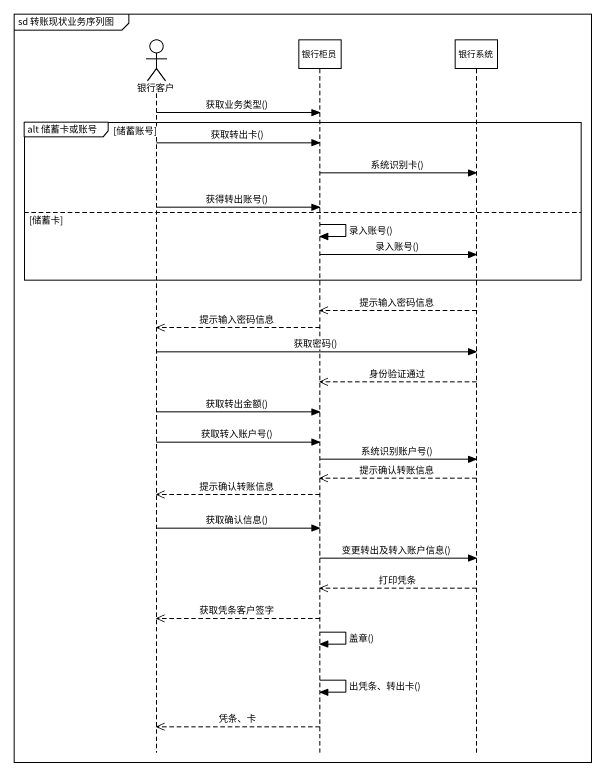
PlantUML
@startuml
mainframe sd 转账现状业务序列图
hide footbox
actor 银行客户
participant 银行柜员
participant 银行系统

银行客户 -> 银行柜员 : 获取业务类型()
group alt 储蓄卡或账号 [储蓄账号]
  银行客户 -> 银行柜员 : 获取转出卡()
  银行柜员 -> 银行系统 : 系统识别卡()
  银行客户 -> 银行柜员 : 获得转出账号()
else 储蓄卡
  银行柜员 -> 银行柜员 : 录入账号()
  银行柜员 -> 银行系统 : 录入账号()
end
银行系统 -->> 银行柜员 : 提示输入密码信息
银行柜员 -->> 银行客户 : 提示输入密码信息
银行客户 -> 银行系统 : 获取密码()
银行系统 -->> 银行柜员 : 身份验证通过
银行客户 -> 银行柜员 : 获取转出金额()
银行客户 -> 银行柜员 : 获取转入账户号()
银行柜员 -> 银行系统 : 系统识别账户号()
银行系统 -->> 银行柜员 : 提示确认转账信息
银行柜员 -->> 银行客户 : 提示确认转账信息
银行客户 -> 银行柜员 : 获取确认信息()
银行柜员 -> 银行系统 : 变更转出及转入账户信息()
银行系统 -->> 银行柜员 : 打印凭条
银行柜员 -->> 银行客户 : 获取凭条客户签字
银行柜员 -> 银行柜员 : 盖章()
银行柜员 -> 银行柜员 : 出凭条、转出卡()
银行柜员 -->> 银行客户 : 凭条、卡
@enduml
